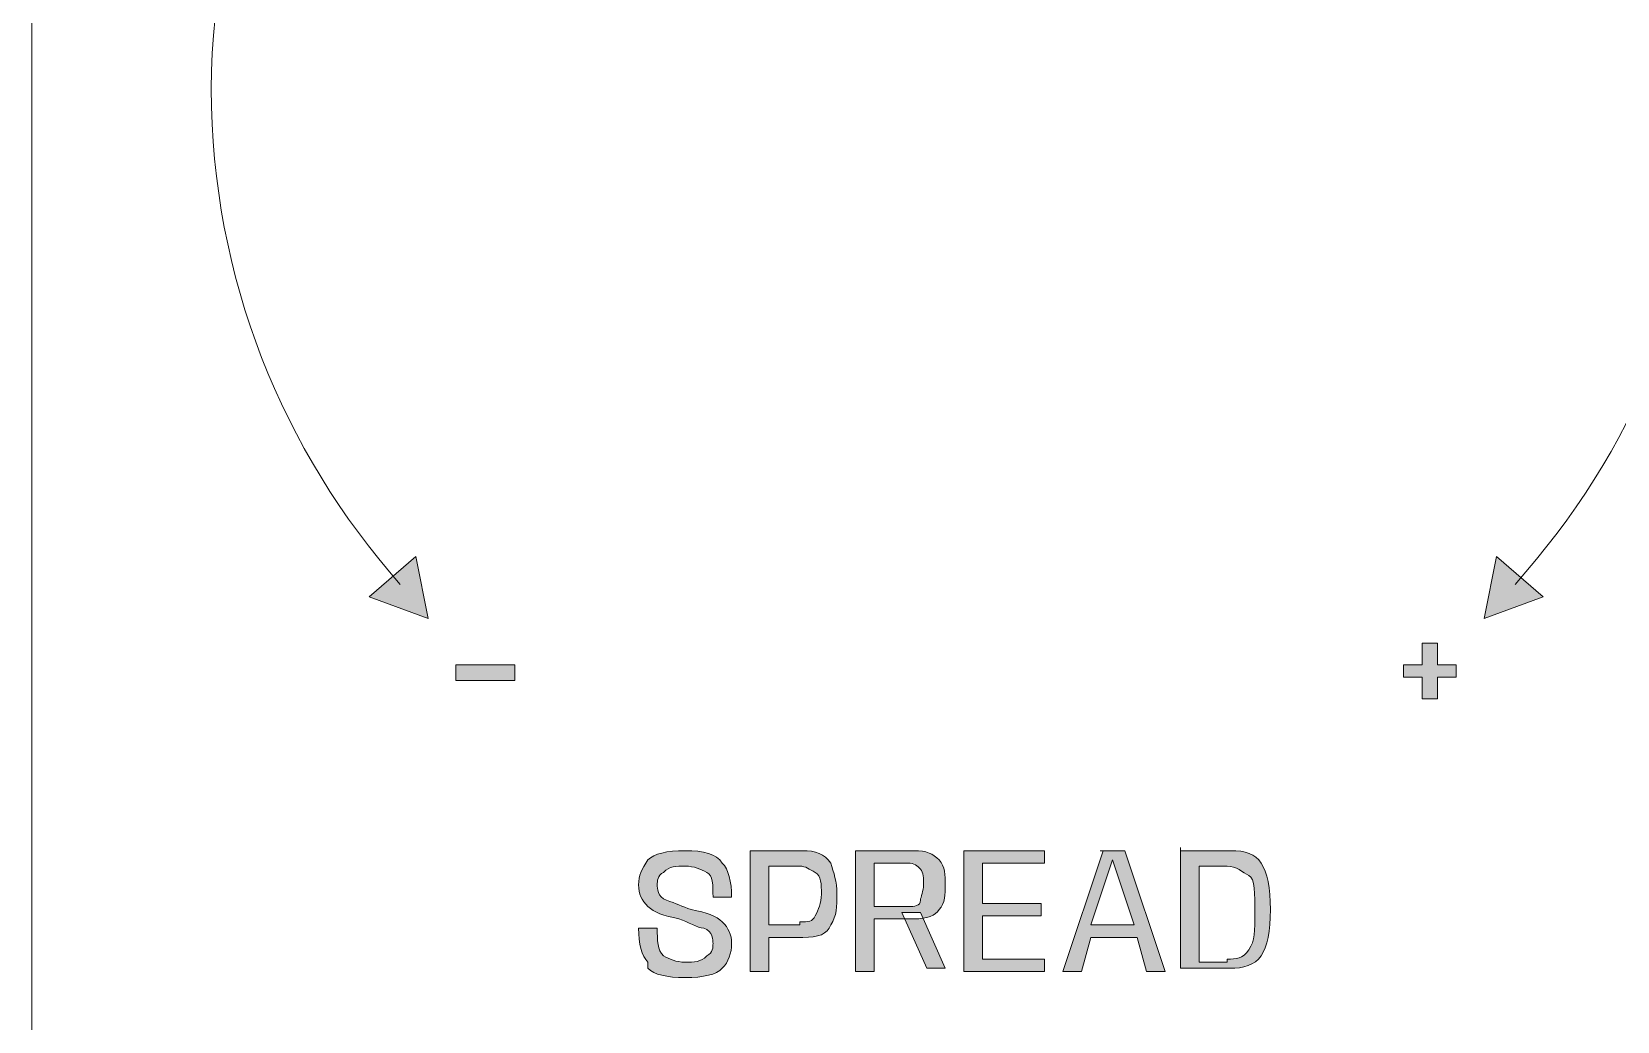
# Model space of a CAD drawing. Header units: millimetres. Extents: x 138 to 215, y 117 to 238.
# Drawn here: x 137.89 to 155.95, y 162.51 to 173.79 of the extents above; entities that cross this region are included whole.
import ezdxf

# ---------------------------------------------------------------- set-up
doc = ezdxf.new("R2010")
doc.units = ezdxf.units.MM
doc.header["$MEASUREMENT"] = 0
doc.layers.add('pink', color=7, linetype='Continuous', lineweight=0)

msp = doc.modelspace()

# ---------------------------------------------------------------- hatches: boundary and pattern name
at = {"layer": 'pink', "true_color": 0xf4a7b0, "transparency": 33554687}
h = msp.add_hatch(color=231, dxfattribs=at)
h.dxf.hatch_style = 2
h.paths.add_polyline_path([(142.266, 167.808), (142.408, 167.102), (141.737, 167.349)])
h = msp.add_hatch(color=231, dxfattribs=at)
h.dxf.hatch_style = 2
h.paths.add_polyline_path([(154.578, 167.808), (154.437, 167.102), (155.108, 167.349)])
h = msp.add_hatch(color=231, dxfattribs=at)
h.dxf.hatch_style = 2
h.paths.add_polyline_path([(153.732, 166.432), (153.52, 166.432), (153.52, 166.573), (153.732, 166.573), (153.732, 166.82), (153.908, 166.82), (153.908, 166.573), (154.12, 166.573), (154.12, 166.432), (153.908, 166.432), (153.908, 166.185), (153.732, 166.185)])
h = msp.add_hatch(color=231, dxfattribs=at)
h.dxf.hatch_style = 2
h.paths.add_polyline_path([(142.725, 166.573), (143.395, 166.573), (143.395, 166.396), (142.725, 166.396)])
h = msp.add_hatch(color=231, dxfattribs=at)
h.dxf.hatch_style = 2
edge = h.paths.add_edge_path()
edge.add_spline(control_points=[(144.912, 163.186), (144.842, 163.257), (144.806, 163.398), (144.806, 163.574), (144.806, 163.574), (145.018, 163.574), (145.018, 163.574), (145.018, 163.433), (145.018, 163.327), (145.089, 163.257), (145.159, 163.221), (145.23, 163.186), (145.336, 163.186), (145.441, 163.186), (145.512, 163.186), (145.583, 163.257), (145.653, 163.292), (145.653, 163.363), (145.653, 163.398), (145.653, 163.433), (145.653, 163.539), (145.547, 163.574), (145.477, 163.574), (145.371, 163.645), (145.265, 163.68), (145.089, 163.715), (144.983, 163.751), (144.912, 163.821), (144.842, 163.892), (144.806, 163.962), (144.806, 164.068), (144.806, 164.174), (144.842, 164.245), (144.912, 164.35), (144.983, 164.421), (145.124, 164.456), (145.336, 164.456), (145.547, 164.456), (145.688, 164.421), (145.759, 164.315), (145.83, 164.245), (145.865, 164.103), (145.865, 163.927), (145.865, 163.927), (145.653, 163.927), (145.653, 163.927), (145.653, 164.068), (145.653, 164.174), (145.583, 164.209), (145.512, 164.245), (145.441, 164.28), (145.336, 164.28), (145.23, 164.28), (145.159, 164.28), (145.089, 164.209), (145.018, 164.174), (145.018, 164.103), (145.018, 164.068), (145.018, 164.033), (145.018, 163.927), (145.124, 163.892), (145.23, 163.856), (145.3, 163.821), (145.406, 163.786), (145.583, 163.751), (145.688, 163.715), (145.759, 163.645), (145.83, 163.574), (145.865, 163.504), (145.865, 163.398), (145.865, 163.292), (145.83, 163.186), (145.759, 163.116), (145.688, 163.045), (145.547, 163.01), (145.336, 163.01), (145.124, 163.01), (144.983, 163.045), (144.912, 163.116), (144.912, 163.116), (144.912, 163.186), (144.912, 163.186)], knot_values=[0, 0, 0, 0, 1, 1, 1, 2, 2, 2, 3, 3, 3, 4, 4, 4, 5, 5, 5, 6, 6, 6, 7, 7, 7, 8, 8, 8, 9, 9, 9, 10, 10, 10, 11, 11, 11, 12, 12, 12, 13, 13, 13, 14, 14, 14, 15, 15, 15, 16, 16, 16, 17, 17, 17, 18, 18, 18, 19, 19, 19, 20, 20, 20, 21, 21, 21, 22, 22, 22, 23, 23, 23, 24, 24, 24, 25, 25, 25, 26, 26, 26, 27, 27, 27, 27], degree=3, periodic=0)
h = msp.add_hatch(color=231, dxfattribs=at)
h.dxf.hatch_style = 2
edge = h.paths.add_edge_path()
edge.add_spline(control_points=[(146.641, 163.645), (146.747, 163.645), (146.782, 163.645), (146.817, 163.715), (146.853, 163.786), (146.888, 163.856), (146.888, 163.962), (146.888, 164.068), (146.888, 164.174), (146.817, 164.209), (146.747, 164.245), (146.711, 164.28), (146.641, 164.28), (146.641, 164.28), (146.288, 164.28), (146.288, 164.28), (146.288, 164.28), (146.288, 163.61), (146.288, 163.61), (146.288, 163.61), (146.641, 163.61), (146.641, 163.61), (146.641, 163.61), (146.641, 163.645), (146.641, 163.645), (146.641, 163.645), (146.641, 163.645), (146.641, 163.645)], knot_values=[0, 0, 0, 0, 1, 1, 1, 2, 2, 2, 3, 3, 3, 4, 4, 4, 5, 5, 5, 6, 6, 6, 7, 7, 7, 8, 8, 8, 9, 9, 9, 9], degree=3, periodic=0)
edge = h.paths.add_edge_path()
edge.add_spline(control_points=[(146.076, 164.456), (146.076, 164.456), (146.676, 164.456), (146.676, 164.456), (146.817, 164.456), (146.923, 164.421), (146.994, 164.315), (147.029, 164.209), (147.064, 164.103), (147.064, 163.962), (147.064, 163.821), (147.064, 163.715), (146.994, 163.61), (146.958, 163.504), (146.853, 163.468), (146.676, 163.468), (146.676, 163.468), (146.288, 163.468), (146.288, 163.468), (146.288, 163.468), (146.288, 163.08), (146.288, 163.08), (146.288, 163.08), (146.076, 163.08), (146.076, 163.08), (146.076, 163.08), (146.076, 164.456), (146.076, 164.456)], knot_values=[0, 0, 0, 0, 1, 1, 1, 2, 2, 2, 3, 3, 3, 4, 4, 4, 5, 5, 5, 6, 6, 6, 7, 7, 7, 8, 8, 8, 9, 9, 9, 9], degree=3, periodic=0)
edge.add_line((146.076, 164.456), (146.076, 164.456))
h = msp.add_hatch(color=231, dxfattribs=at)
h.dxf.hatch_style = 2
edge = h.paths.add_edge_path()
edge.add_spline(control_points=[(147.805, 163.751), (147.805, 163.751), (148.017, 163.751), (148.017, 163.751), (148.017, 163.751), (148.299, 163.116), (148.299, 163.116), (148.299, 163.116), (148.087, 163.116), (148.087, 163.116), (148.087, 163.116), (147.805, 163.751), (147.805, 163.751), (147.805, 163.751), (147.805, 163.751), (147.805, 163.751)], knot_values=[0, 0, 0, 0, 1, 1, 1, 2, 2, 2, 3, 3, 3, 4, 4, 4, 5, 5, 5, 5], degree=3, periodic=0)
edge = h.paths.add_edge_path()
edge.add_spline(control_points=[(147.876, 163.821), (147.946, 163.821), (148.017, 163.821), (148.017, 163.892), (148.017, 163.927), (148.052, 163.998), (148.052, 164.068), (148.052, 164.139), (148.052, 164.209), (148.017, 164.245), (147.981, 164.28), (147.946, 164.315), (147.876, 164.315), (147.876, 164.315), (147.488, 164.315), (147.488, 164.315), (147.488, 164.315), (147.488, 163.821), (147.488, 163.821), (147.488, 163.821), (147.876, 163.821), (147.876, 163.821), (147.876, 163.821), (147.876, 163.821), (147.876, 163.821)], knot_values=[0, 0, 0, 0, 1, 1, 1, 2, 2, 2, 3, 3, 3, 4, 4, 4, 5, 5, 5, 6, 6, 6, 7, 7, 7, 8, 8, 8, 8], degree=3, periodic=0)
edge.add_line((147.876, 163.821), (147.876, 163.821))
edge = h.paths.add_edge_path()
edge.add_spline(control_points=[(147.276, 164.456), (147.276, 164.456), (147.946, 164.456), (147.946, 164.456), (148.087, 164.456), (148.158, 164.421), (148.228, 164.35), (148.299, 164.28), (148.299, 164.174), (148.299, 164.068), (148.299, 163.962), (148.299, 163.856), (148.228, 163.786), (148.193, 163.715), (148.087, 163.68), (147.946, 163.68), (147.946, 163.68), (147.488, 163.68), (147.488, 163.68), (147.488, 163.68), (147.488, 163.08), (147.488, 163.08), (147.488, 163.08), (147.276, 163.08), (147.276, 163.08), (147.276, 163.08), (147.276, 164.456), (147.276, 164.456), (147.276, 164.456), (147.276, 164.456), (147.276, 164.456)], knot_values=[0, 0, 0, 0, 1, 1, 1, 2, 2, 2, 3, 3, 3, 4, 4, 4, 5, 5, 5, 6, 6, 6, 7, 7, 7, 8, 8, 8, 9, 9, 9, 10, 10, 10, 10], degree=3, periodic=0)
edge.add_line((147.276, 164.456), (147.276, 164.456))
h = msp.add_hatch(color=231, dxfattribs=at)
h.dxf.hatch_style = 2
h.paths.add_polyline_path([(148.511, 164.456), (149.428, 164.456), (149.428, 164.315), (148.722, 164.315), (148.722, 163.856), (149.393, 163.856), (149.393, 163.715), (148.722, 163.715), (148.722, 163.221), (149.428, 163.221), (149.428, 163.08), (148.511, 163.08), (148.511, 164.456)])
h = msp.add_hatch(color=231, dxfattribs=at)
h.dxf.hatch_style = 2
edge = h.paths.add_edge_path()
edge.add_spline(control_points=[(150.451, 163.61), (150.451, 163.61), (150.204, 164.35), (150.204, 164.35), (150.204, 164.35), (150.204, 164.35), (150.204, 164.35), (150.204, 164.35), (149.957, 163.61), (149.957, 163.61), (149.957, 163.61), (150.416, 163.61), (150.416, 163.61), (150.416, 163.61), (150.451, 163.61), (150.451, 163.61), (150.451, 163.61), (150.451, 163.61), (150.451, 163.61)], knot_values=[0, 0, 0, 0, 1, 1, 1, 2, 2, 2, 3, 3, 3, 4, 4, 4, 5, 5, 5, 6, 6, 6, 6], degree=3, periodic=0)
edge = h.paths.add_edge_path()
edge.add_spline(control_points=[(150.063, 164.456), (150.063, 164.456), (150.345, 164.456), (150.345, 164.456), (150.345, 164.456), (150.804, 163.08), (150.804, 163.08), (150.804, 163.08), (150.592, 163.08), (150.592, 163.08), (150.592, 163.08), (150.486, 163.468), (150.486, 163.468), (150.486, 163.468), (149.957, 163.468), (149.957, 163.468), (149.957, 163.468), (149.851, 163.08), (149.851, 163.08), (149.851, 163.08), (149.64, 163.08), (149.64, 163.08), (149.64, 163.08), (150.098, 164.456), (150.098, 164.456), (150.098, 164.456), (150.063, 164.456), (150.063, 164.456)], knot_values=[0, 0, 0, 0, 1, 1, 1, 2, 2, 2, 3, 3, 3, 4, 4, 4, 5, 5, 5, 6, 6, 6, 7, 7, 7, 8, 8, 8, 9, 9, 9, 9], degree=3, periodic=0)
edge.add_line((150.063, 164.456), (150.063, 164.456))
h = msp.add_hatch(color=231, dxfattribs=at)
h.dxf.hatch_style = 2
edge = h.paths.add_edge_path()
edge.add_spline(control_points=[(151.509, 163.221), (151.615, 163.221), (151.686, 163.221), (151.756, 163.327), (151.827, 163.433), (151.827, 163.539), (151.827, 163.751), (151.827, 163.962), (151.827, 164.139), (151.756, 164.174), (151.686, 164.209), (151.615, 164.28), (151.509, 164.28), (151.509, 164.28), (151.192, 164.28), (151.192, 164.28), (151.192, 164.28), (151.192, 163.186), (151.192, 163.186), (151.192, 163.186), (151.509, 163.186), (151.509, 163.186), (151.509, 163.186), (151.509, 163.221), (151.509, 163.221), (151.509, 163.221), (151.509, 163.221), (151.509, 163.221)], knot_values=[0, 0, 0, 0, 1, 1, 1, 2, 2, 2, 3, 3, 3, 4, 4, 4, 5, 5, 5, 6, 6, 6, 7, 7, 7, 8, 8, 8, 9, 9, 9, 9], degree=3, periodic=0)
edge = h.paths.add_edge_path()
edge.add_spline(control_points=[(150.98, 164.456), (150.98, 164.456), (151.545, 164.456), (151.545, 164.456), (151.721, 164.456), (151.827, 164.421), (151.897, 164.315), (151.968, 164.209), (152.003, 164.033), (152.003, 163.786), (152.003, 163.539), (151.968, 163.363), (151.897, 163.257), (151.827, 163.151), (151.686, 163.116), (151.545, 163.116), (151.545, 163.116), (150.98, 163.116), (150.98, 163.116), (150.98, 163.116), (150.98, 164.491), (150.98, 164.491), (150.98, 164.491), (150.98, 164.456), (150.98, 164.456)], knot_values=[0, 0, 0, 0, 1, 1, 1, 2, 2, 2, 3, 3, 3, 4, 4, 4, 5, 5, 5, 6, 6, 6, 7, 7, 7, 8, 8, 8, 8], degree=3, periodic=0)
edge.add_line((150.98, 164.456), (150.98, 164.456))

# ---------------------------------------------------------------- linework, layer by layer
at = {"layer": 'pink', "color": 231, "lineweight": 18, "true_color": 0xf4a7b0}
msp.add_lwpolyline([(155.778, 126.391), (155.778, 125.227), (137.892, 125.227), (137.892, 184.494), (139.233, 184.494)], dxfattribs=at)
at = {"layer": 'pink', "color": 18, "lineweight": 0, "true_color": 0x000000}
for points in [[(142.266, 167.808), (142.408, 167.102), (141.737, 167.349)], [(142.266, 167.808), (142.408, 167.102), (141.737, 167.349)], [(154.578, 167.808), (154.437, 167.102), (155.108, 167.349)], [(154.578, 167.808), (154.437, 167.102), (155.108, 167.349)], [(153.732, 166.432), (153.52, 166.432), (153.52, 166.573), (153.732, 166.573), (153.732, 166.82), (153.908, 166.82), (153.908, 166.573), (154.12, 166.573), (154.12, 166.432), (153.908, 166.432), (153.908, 166.185), (153.732, 166.185)], [(153.732, 166.432), (153.52, 166.432), (153.52, 166.573), (153.732, 166.573), (153.732, 166.82), (153.908, 166.82), (153.908, 166.573), (154.12, 166.573), (154.12, 166.432), (153.908, 166.432), (153.908, 166.185), (153.732, 166.185)], [(142.725, 166.573), (143.395, 166.573), (143.395, 166.396), (142.725, 166.396)], [(142.725, 166.573), (143.395, 166.573), (143.395, 166.396), (142.725, 166.396)], [(148.511, 164.456), (149.428, 164.456), (149.428, 164.315), (148.722, 164.315), (148.722, 163.856), (149.393, 163.856), (149.393, 163.715), (148.722, 163.715), (148.722, 163.221), (149.428, 163.221), (149.428, 163.08), (148.511, 163.08), (148.511, 164.456)], [(148.511, 164.456), (149.428, 164.456), (149.428, 164.315), (148.722, 164.315), (148.722, 163.856), (149.393, 163.856), (149.393, 163.715), (148.722, 163.715), (148.722, 163.221), (149.428, 163.221), (149.428, 163.08), (148.511, 163.08), (148.511, 164.456)], [(150.063, 164.456), (150.345, 164.456), (150.804, 163.08), (150.592, 163.08), (150.486, 163.468), (149.957, 163.468), (149.851, 163.08), (149.64, 163.08), (150.098, 164.456)], [(150.063, 164.456), (150.345, 164.456), (150.804, 163.08), (150.592, 163.08), (150.486, 163.468), (149.957, 163.468), (149.851, 163.08), (149.64, 163.08), (150.098, 164.456)], [(150.451, 163.61), (150.204, 164.35), (150.204, 164.35), (149.957, 163.61), (150.416, 163.61)], [(150.451, 163.61), (150.204, 164.35), (150.204, 164.35), (149.957, 163.61), (150.416, 163.61)], [(147.805, 163.751), (148.017, 163.751), (148.299, 163.116), (148.087, 163.116)], [(147.805, 163.751), (148.017, 163.751), (148.299, 163.116), (148.087, 163.116)]]:
    msp.add_lwpolyline(points, close=True, dxfattribs=at)
at = {"layer": 'pink'}
for points in [[(142.266, 167.808), (142.408, 167.102), (141.737, 167.349)], [(154.578, 167.808), (154.437, 167.102), (155.108, 167.349)], [(153.732, 166.432), (153.52, 166.432), (153.52, 166.573), (153.732, 166.573), (153.732, 166.82), (153.908, 166.82), (153.908, 166.573), (154.12, 166.573), (154.12, 166.432), (153.908, 166.432), (153.908, 166.185), (153.732, 166.185)], [(142.725, 166.573), (143.395, 166.573), (143.395, 166.396), (142.725, 166.396)], [(148.511, 164.456), (149.428, 164.456), (149.428, 164.315), (148.722, 164.315), (148.722, 163.856), (149.393, 163.856), (149.393, 163.715), (148.722, 163.715), (148.722, 163.221), (149.428, 163.221), (149.428, 163.08), (148.511, 163.08), (148.511, 164.456)]]:
    msp.add_lwpolyline(points, close=True, dxfattribs=at)
at = {"layer": 'pink', "color": 231, "lineweight": 18, "true_color": 0xf4a7b0}
msp.add_open_spline([(142.09, 167.49), (140.75, 169.007), (139.938, 170.983), (139.938, 173.135), (139.938, 175.286), (140.891, 177.615), (142.443, 179.132), (143.995, 180.649), (146.112, 181.636), (148.44, 181.636), (150.768, 181.636), (152.92, 180.684), (154.437, 179.132), (155.954, 177.58), (156.942, 175.463), (156.942, 173.135), (156.942, 170.806), (156.131, 169.007), (154.79, 167.49)], degree=3, knots=[0, 0, 0, 0, 1, 1, 1, 2, 2, 2, 3, 3, 3, 4, 4, 4, 5, 5, 5, 6, 6, 6, 6], dxfattribs=at)
at = {"layer": 'pink', "color": 18, "lineweight": 0, "true_color": 0x000000}
for points, knots in [([(144.912, 163.186), (144.842, 163.257), (144.806, 163.398), (144.806, 163.574), (144.806, 163.574), (145.018, 163.574), (145.018, 163.574), (145.018, 163.433), (145.018, 163.327), (145.089, 163.257), (145.159, 163.221), (145.23, 163.186), (145.336, 163.186), (145.441, 163.186), (145.512, 163.186), (145.583, 163.257), (145.653, 163.292), (145.653, 163.363), (145.653, 163.398), (145.653, 163.433), (145.653, 163.539), (145.547, 163.574), (145.477, 163.574), (145.371, 163.645), (145.265, 163.68), (145.089, 163.715), (144.983, 163.751), (144.912, 163.821), (144.842, 163.892), (144.806, 163.962), (144.806, 164.068), (144.806, 164.174), (144.842, 164.245), (144.912, 164.35), (144.983, 164.421), (145.124, 164.456), (145.336, 164.456), (145.547, 164.456), (145.688, 164.421), (145.759, 164.315), (145.83, 164.245), (145.865, 164.103), (145.865, 163.927), (145.865, 163.927), (145.653, 163.927), (145.653, 163.927), (145.653, 164.068), (145.653, 164.174), (145.583, 164.209), (145.512, 164.245), (145.441, 164.28), (145.336, 164.28), (145.23, 164.28), (145.159, 164.28), (145.089, 164.209), (145.018, 164.174), (145.018, 164.103), (145.018, 164.068), (145.018, 164.033), (145.018, 163.927), (145.124, 163.892), (145.23, 163.856), (145.3, 163.821), (145.406, 163.786), (145.583, 163.751), (145.688, 163.715), (145.759, 163.645), (145.83, 163.574), (145.865, 163.504), (145.865, 163.398), (145.865, 163.292), (145.83, 163.186), (145.759, 163.116), (145.688, 163.045), (145.547, 163.01), (145.336, 163.01), (145.124, 163.01), (144.983, 163.045), (144.912, 163.116), (144.912, 163.116), (144.912, 163.186), (144.912, 163.186)], [0, 0, 0, 0, 1, 1, 1, 2, 2, 2, 3, 3, 3, 4, 4, 4, 5, 5, 5, 6, 6, 6, 7, 7, 7, 8, 8, 8, 9, 9, 9, 10, 10, 10, 11, 11, 11, 12, 12, 12, 13, 13, 13, 14, 14, 14, 15, 15, 15, 16, 16, 16, 17, 17, 17, 18, 18, 18, 19, 19, 19, 20, 20, 20, 21, 21, 21, 22, 22, 22, 23, 23, 23, 24, 24, 24, 25, 25, 25, 26, 26, 26, 27, 27, 27, 27]), ([(144.912, 163.186), (144.842, 163.257), (144.806, 163.398), (144.806, 163.574), (144.806, 163.574), (145.018, 163.574), (145.018, 163.574), (145.018, 163.433), (145.018, 163.327), (145.089, 163.257), (145.159, 163.221), (145.23, 163.186), (145.336, 163.186), (145.441, 163.186), (145.512, 163.186), (145.583, 163.257), (145.653, 163.292), (145.653, 163.363), (145.653, 163.398), (145.653, 163.433), (145.653, 163.539), (145.547, 163.574), (145.477, 163.574), (145.371, 163.645), (145.265, 163.68), (145.089, 163.715), (144.983, 163.751), (144.912, 163.821), (144.842, 163.892), (144.806, 163.962), (144.806, 164.068), (144.806, 164.174), (144.842, 164.245), (144.912, 164.35), (144.983, 164.421), (145.124, 164.456), (145.336, 164.456), (145.547, 164.456), (145.688, 164.421), (145.759, 164.315), (145.83, 164.245), (145.865, 164.103), (145.865, 163.927), (145.865, 163.927), (145.653, 163.927), (145.653, 163.927), (145.653, 164.068), (145.653, 164.174), (145.583, 164.209), (145.512, 164.245), (145.441, 164.28), (145.336, 164.28), (145.23, 164.28), (145.159, 164.28), (145.089, 164.209), (145.018, 164.174), (145.018, 164.103), (145.018, 164.068), (145.018, 164.033), (145.018, 163.927), (145.124, 163.892), (145.23, 163.856), (145.3, 163.821), (145.406, 163.786), (145.583, 163.751), (145.688, 163.715), (145.759, 163.645), (145.83, 163.574), (145.865, 163.504), (145.865, 163.398), (145.865, 163.292), (145.83, 163.186), (145.759, 163.116), (145.688, 163.045), (145.547, 163.01), (145.336, 163.01), (145.124, 163.01), (144.983, 163.045), (144.912, 163.116), (144.912, 163.116), (144.912, 163.186), (144.912, 163.186)], [0, 0, 0, 0, 1, 1, 1, 2, 2, 2, 3, 3, 3, 4, 4, 4, 5, 5, 5, 6, 6, 6, 7, 7, 7, 8, 8, 8, 9, 9, 9, 10, 10, 10, 11, 11, 11, 12, 12, 12, 13, 13, 13, 14, 14, 14, 15, 15, 15, 16, 16, 16, 17, 17, 17, 18, 18, 18, 19, 19, 19, 20, 20, 20, 21, 21, 21, 22, 22, 22, 23, 23, 23, 24, 24, 24, 25, 25, 25, 26, 26, 26, 27, 27, 27, 27]), ([(146.076, 164.456), (146.076, 164.456), (146.676, 164.456), (146.676, 164.456), (146.817, 164.456), (146.923, 164.421), (146.994, 164.315), (147.029, 164.209), (147.064, 164.103), (147.064, 163.962), (147.064, 163.821), (147.064, 163.715), (146.994, 163.61), (146.958, 163.504), (146.853, 163.468), (146.676, 163.468), (146.676, 163.468), (146.288, 163.468), (146.288, 163.468), (146.288, 163.468), (146.288, 163.08), (146.288, 163.08), (146.288, 163.08), (146.076, 163.08), (146.076, 163.08), (146.076, 163.08), (146.076, 164.456), (146.076, 164.456)], [0, 0, 0, 0, 1, 1, 1, 2, 2, 2, 3, 3, 3, 4, 4, 4, 5, 5, 5, 6, 6, 6, 7, 7, 7, 8, 8, 8, 9, 9, 9, 9]), ([(146.076, 164.456), (146.076, 164.456), (146.676, 164.456), (146.676, 164.456), (146.817, 164.456), (146.923, 164.421), (146.994, 164.315), (147.029, 164.209), (147.064, 164.103), (147.064, 163.962), (147.064, 163.821), (147.064, 163.715), (146.994, 163.61), (146.958, 163.504), (146.853, 163.468), (146.676, 163.468), (146.676, 163.468), (146.288, 163.468), (146.288, 163.468), (146.288, 163.468), (146.288, 163.08), (146.288, 163.08), (146.288, 163.08), (146.076, 163.08), (146.076, 163.08), (146.076, 163.08), (146.076, 164.456), (146.076, 164.456)], [0, 0, 0, 0, 1, 1, 1, 2, 2, 2, 3, 3, 3, 4, 4, 4, 5, 5, 5, 6, 6, 6, 7, 7, 7, 8, 8, 8, 9, 9, 9, 9]), ([(147.276, 164.456), (147.276, 164.456), (147.946, 164.456), (147.946, 164.456), (148.087, 164.456), (148.158, 164.421), (148.228, 164.35), (148.299, 164.28), (148.299, 164.174), (148.299, 164.068), (148.299, 163.962), (148.299, 163.856), (148.228, 163.786), (148.193, 163.715), (148.087, 163.68), (147.946, 163.68), (147.946, 163.68), (147.488, 163.68), (147.488, 163.68), (147.488, 163.68), (147.488, 163.08), (147.488, 163.08), (147.488, 163.08), (147.276, 163.08), (147.276, 163.08), (147.276, 163.08), (147.276, 164.456), (147.276, 164.456), (147.276, 164.456), (147.276, 164.456), (147.276, 164.456)], [0, 0, 0, 0, 1, 1, 1, 2, 2, 2, 3, 3, 3, 4, 4, 4, 5, 5, 5, 6, 6, 6, 7, 7, 7, 8, 8, 8, 9, 9, 9, 10, 10, 10, 10]), ([(147.276, 164.456), (147.276, 164.456), (147.946, 164.456), (147.946, 164.456), (148.087, 164.456), (148.158, 164.421), (148.228, 164.35), (148.299, 164.28), (148.299, 164.174), (148.299, 164.068), (148.299, 163.962), (148.299, 163.856), (148.228, 163.786), (148.193, 163.715), (148.087, 163.68), (147.946, 163.68), (147.946, 163.68), (147.488, 163.68), (147.488, 163.68), (147.488, 163.68), (147.488, 163.08), (147.488, 163.08), (147.488, 163.08), (147.276, 163.08), (147.276, 163.08), (147.276, 163.08), (147.276, 164.456), (147.276, 164.456), (147.276, 164.456), (147.276, 164.456), (147.276, 164.456)], [0, 0, 0, 0, 1, 1, 1, 2, 2, 2, 3, 3, 3, 4, 4, 4, 5, 5, 5, 6, 6, 6, 7, 7, 7, 8, 8, 8, 9, 9, 9, 10, 10, 10, 10]), ([(150.98, 164.456), (150.98, 164.456), (151.545, 164.456), (151.545, 164.456), (151.721, 164.456), (151.827, 164.421), (151.897, 164.315), (151.968, 164.209), (152.003, 164.033), (152.003, 163.786), (152.003, 163.539), (151.968, 163.363), (151.897, 163.257), (151.827, 163.151), (151.686, 163.116), (151.545, 163.116), (151.545, 163.116), (150.98, 163.116), (150.98, 163.116), (150.98, 163.116), (150.98, 164.491), (150.98, 164.491), (150.98, 164.491), (150.98, 164.456), (150.98, 164.456)], [0, 0, 0, 0, 1, 1, 1, 2, 2, 2, 3, 3, 3, 4, 4, 4, 5, 5, 5, 6, 6, 6, 7, 7, 7, 8, 8, 8, 8]), ([(150.98, 164.456), (150.98, 164.456), (151.545, 164.456), (151.545, 164.456), (151.721, 164.456), (151.827, 164.421), (151.897, 164.315), (151.968, 164.209), (152.003, 164.033), (152.003, 163.786), (152.003, 163.539), (151.968, 163.363), (151.897, 163.257), (151.827, 163.151), (151.686, 163.116), (151.545, 163.116), (151.545, 163.116), (150.98, 163.116), (150.98, 163.116), (150.98, 163.116), (150.98, 164.491), (150.98, 164.491), (150.98, 164.491), (150.98, 164.456), (150.98, 164.456)], [0, 0, 0, 0, 1, 1, 1, 2, 2, 2, 3, 3, 3, 4, 4, 4, 5, 5, 5, 6, 6, 6, 7, 7, 7, 8, 8, 8, 8]), ([(146.641, 163.645), (146.747, 163.645), (146.782, 163.645), (146.817, 163.715), (146.853, 163.786), (146.888, 163.856), (146.888, 163.962), (146.888, 164.068), (146.888, 164.174), (146.817, 164.209), (146.747, 164.245), (146.711, 164.28), (146.641, 164.28), (146.641, 164.28), (146.288, 164.28), (146.288, 164.28), (146.288, 164.28), (146.288, 163.61), (146.288, 163.61), (146.288, 163.61), (146.641, 163.61), (146.641, 163.61), (146.641, 163.61), (146.641, 163.645), (146.641, 163.645)], [0, 0, 0, 0, 1, 1, 1, 2, 2, 2, 3, 3, 3, 4, 4, 4, 5, 5, 5, 6, 6, 6, 7, 7, 7, 8, 8, 8, 8]), ([(146.641, 163.645), (146.747, 163.645), (146.782, 163.645), (146.817, 163.715), (146.853, 163.786), (146.888, 163.856), (146.888, 163.962), (146.888, 164.068), (146.888, 164.174), (146.817, 164.209), (146.747, 164.245), (146.711, 164.28), (146.641, 164.28), (146.641, 164.28), (146.288, 164.28), (146.288, 164.28), (146.288, 164.28), (146.288, 163.61), (146.288, 163.61), (146.288, 163.61), (146.641, 163.61), (146.641, 163.61), (146.641, 163.61), (146.641, 163.645), (146.641, 163.645)], [0, 0, 0, 0, 1, 1, 1, 2, 2, 2, 3, 3, 3, 4, 4, 4, 5, 5, 5, 6, 6, 6, 7, 7, 7, 8, 8, 8, 8]), ([(147.876, 163.821), (147.946, 163.821), (148.017, 163.821), (148.017, 163.892), (148.017, 163.927), (148.052, 163.998), (148.052, 164.068), (148.052, 164.139), (148.052, 164.209), (148.017, 164.245), (147.981, 164.28), (147.946, 164.315), (147.876, 164.315), (147.876, 164.315), (147.488, 164.315), (147.488, 164.315), (147.488, 164.315), (147.488, 163.821), (147.488, 163.821), (147.488, 163.821), (147.876, 163.821), (147.876, 163.821)], [0, 0, 0, 0, 1, 1, 1, 2, 2, 2, 3, 3, 3, 4, 4, 4, 5, 5, 5, 6, 6, 6, 7, 7, 7, 7]), ([(147.876, 163.821), (147.946, 163.821), (148.017, 163.821), (148.017, 163.892), (148.017, 163.927), (148.052, 163.998), (148.052, 164.068), (148.052, 164.139), (148.052, 164.209), (148.017, 164.245), (147.981, 164.28), (147.946, 164.315), (147.876, 164.315), (147.876, 164.315), (147.488, 164.315), (147.488, 164.315), (147.488, 164.315), (147.488, 163.821), (147.488, 163.821), (147.488, 163.821), (147.876, 163.821), (147.876, 163.821)], [0, 0, 0, 0, 1, 1, 1, 2, 2, 2, 3, 3, 3, 4, 4, 4, 5, 5, 5, 6, 6, 6, 7, 7, 7, 7]), ([(151.509, 163.221), (151.615, 163.221), (151.686, 163.221), (151.756, 163.327), (151.827, 163.433), (151.827, 163.539), (151.827, 163.751), (151.827, 163.962), (151.827, 164.139), (151.756, 164.174), (151.686, 164.209), (151.615, 164.28), (151.509, 164.28), (151.509, 164.28), (151.192, 164.28), (151.192, 164.28), (151.192, 164.28), (151.192, 163.186), (151.192, 163.186), (151.192, 163.186), (151.509, 163.186), (151.509, 163.186), (151.509, 163.186), (151.509, 163.221), (151.509, 163.221)], [0, 0, 0, 0, 1, 1, 1, 2, 2, 2, 3, 3, 3, 4, 4, 4, 5, 5, 5, 6, 6, 6, 7, 7, 7, 8, 8, 8, 8]), ([(151.509, 163.221), (151.615, 163.221), (151.686, 163.221), (151.756, 163.327), (151.827, 163.433), (151.827, 163.539), (151.827, 163.751), (151.827, 163.962), (151.827, 164.139), (151.756, 164.174), (151.686, 164.209), (151.615, 164.28), (151.509, 164.28), (151.509, 164.28), (151.192, 164.28), (151.192, 164.28), (151.192, 164.28), (151.192, 163.186), (151.192, 163.186), (151.192, 163.186), (151.509, 163.186), (151.509, 163.186), (151.509, 163.186), (151.509, 163.221), (151.509, 163.221)], [0, 0, 0, 0, 1, 1, 1, 2, 2, 2, 3, 3, 3, 4, 4, 4, 5, 5, 5, 6, 6, 6, 7, 7, 7, 8, 8, 8, 8])]:
    msp.add_open_spline(points, degree=3, knots=knots, dxfattribs=at)
at = {"layer": 'pink'}
for points, knots in [([(144.912, 163.186), (144.842, 163.257), (144.806, 163.398), (144.806, 163.574), (144.806, 163.574), (145.018, 163.574), (145.018, 163.574), (145.018, 163.433), (145.018, 163.327), (145.089, 163.257), (145.159, 163.221), (145.23, 163.186), (145.336, 163.186), (145.441, 163.186), (145.512, 163.186), (145.583, 163.257), (145.653, 163.292), (145.653, 163.363), (145.653, 163.398), (145.653, 163.433), (145.653, 163.539), (145.547, 163.574), (145.477, 163.574), (145.371, 163.645), (145.265, 163.68), (145.089, 163.715), (144.983, 163.751), (144.912, 163.821), (144.842, 163.892), (144.806, 163.962), (144.806, 164.068), (144.806, 164.174), (144.842, 164.245), (144.912, 164.35), (144.983, 164.421), (145.124, 164.456), (145.336, 164.456), (145.547, 164.456), (145.688, 164.421), (145.759, 164.315), (145.83, 164.245), (145.865, 164.103), (145.865, 163.927), (145.865, 163.927), (145.653, 163.927), (145.653, 163.927), (145.653, 164.068), (145.653, 164.174), (145.583, 164.209), (145.512, 164.245), (145.441, 164.28), (145.336, 164.28), (145.23, 164.28), (145.159, 164.28), (145.089, 164.209), (145.018, 164.174), (145.018, 164.103), (145.018, 164.068), (145.018, 164.033), (145.018, 163.927), (145.124, 163.892), (145.23, 163.856), (145.3, 163.821), (145.406, 163.786), (145.583, 163.751), (145.688, 163.715), (145.759, 163.645), (145.83, 163.574), (145.865, 163.504), (145.865, 163.398), (145.865, 163.292), (145.83, 163.186), (145.759, 163.116), (145.688, 163.045), (145.547, 163.01), (145.336, 163.01), (145.124, 163.01), (144.983, 163.045), (144.912, 163.116), (144.912, 163.116), (144.912, 163.186), (144.912, 163.186)], [0, 0, 0, 0, 1, 1, 1, 2, 2, 2, 3, 3, 3, 4, 4, 4, 5, 5, 5, 6, 6, 6, 7, 7, 7, 8, 8, 8, 9, 9, 9, 10, 10, 10, 11, 11, 11, 12, 12, 12, 13, 13, 13, 14, 14, 14, 15, 15, 15, 16, 16, 16, 17, 17, 17, 18, 18, 18, 19, 19, 19, 20, 20, 20, 21, 21, 21, 22, 22, 22, 23, 23, 23, 24, 24, 24, 25, 25, 25, 26, 26, 26, 27, 27, 27, 27]), ([(146.076, 164.456), (146.076, 164.456), (146.676, 164.456), (146.676, 164.456), (146.817, 164.456), (146.923, 164.421), (146.994, 164.315), (147.029, 164.209), (147.064, 164.103), (147.064, 163.962), (147.064, 163.821), (147.064, 163.715), (146.994, 163.61), (146.958, 163.504), (146.853, 163.468), (146.676, 163.468), (146.676, 163.468), (146.288, 163.468), (146.288, 163.468), (146.288, 163.468), (146.288, 163.08), (146.288, 163.08), (146.288, 163.08), (146.076, 163.08), (146.076, 163.08), (146.076, 163.08), (146.076, 164.456), (146.076, 164.456)], [0, 0, 0, 0, 1, 1, 1, 2, 2, 2, 3, 3, 3, 4, 4, 4, 5, 5, 5, 6, 6, 6, 7, 7, 7, 8, 8, 8, 9, 9, 9, 9]), ([(147.276, 164.456), (147.276, 164.456), (147.946, 164.456), (147.946, 164.456), (148.087, 164.456), (148.158, 164.421), (148.228, 164.35), (148.299, 164.28), (148.299, 164.174), (148.299, 164.068), (148.299, 163.962), (148.299, 163.856), (148.228, 163.786), (148.193, 163.715), (148.087, 163.68), (147.946, 163.68), (147.946, 163.68), (147.488, 163.68), (147.488, 163.68), (147.488, 163.68), (147.488, 163.08), (147.488, 163.08), (147.488, 163.08), (147.276, 163.08), (147.276, 163.08), (147.276, 163.08), (147.276, 164.456), (147.276, 164.456), (147.276, 164.456), (147.276, 164.456), (147.276, 164.456)], [0, 0, 0, 0, 1, 1, 1, 2, 2, 2, 3, 3, 3, 4, 4, 4, 5, 5, 5, 6, 6, 6, 7, 7, 7, 8, 8, 8, 9, 9, 9, 10, 10, 10, 10]), ([(150.063, 164.456), (150.063, 164.456), (150.345, 164.456), (150.345, 164.456), (150.345, 164.456), (150.804, 163.08), (150.804, 163.08), (150.804, 163.08), (150.592, 163.08), (150.592, 163.08), (150.592, 163.08), (150.486, 163.468), (150.486, 163.468), (150.486, 163.468), (149.957, 163.468), (149.957, 163.468), (149.957, 163.468), (149.851, 163.08), (149.851, 163.08), (149.851, 163.08), (149.64, 163.08), (149.64, 163.08), (149.64, 163.08), (150.098, 164.456), (150.098, 164.456), (150.098, 164.456), (150.063, 164.456), (150.063, 164.456)], [0, 0, 0, 0, 1, 1, 1, 2, 2, 2, 3, 3, 3, 4, 4, 4, 5, 5, 5, 6, 6, 6, 7, 7, 7, 8, 8, 8, 9, 9, 9, 9]), ([(150.98, 164.456), (150.98, 164.456), (151.545, 164.456), (151.545, 164.456), (151.721, 164.456), (151.827, 164.421), (151.897, 164.315), (151.968, 164.209), (152.003, 164.033), (152.003, 163.786), (152.003, 163.539), (151.968, 163.363), (151.897, 163.257), (151.827, 163.151), (151.686, 163.116), (151.545, 163.116), (151.545, 163.116), (150.98, 163.116), (150.98, 163.116), (150.98, 163.116), (150.98, 164.491), (150.98, 164.491), (150.98, 164.491), (150.98, 164.456), (150.98, 164.456)], [0, 0, 0, 0, 1, 1, 1, 2, 2, 2, 3, 3, 3, 4, 4, 4, 5, 5, 5, 6, 6, 6, 7, 7, 7, 8, 8, 8, 8]), ([(146.641, 163.645), (146.747, 163.645), (146.782, 163.645), (146.817, 163.715), (146.853, 163.786), (146.888, 163.856), (146.888, 163.962), (146.888, 164.068), (146.888, 164.174), (146.817, 164.209), (146.747, 164.245), (146.711, 164.28), (146.641, 164.28), (146.641, 164.28), (146.288, 164.28), (146.288, 164.28), (146.288, 164.28), (146.288, 163.61), (146.288, 163.61), (146.288, 163.61), (146.641, 163.61), (146.641, 163.61), (146.641, 163.61), (146.641, 163.645), (146.641, 163.645), (146.641, 163.645), (146.641, 163.645), (146.641, 163.645)], [0, 0, 0, 0, 1, 1, 1, 2, 2, 2, 3, 3, 3, 4, 4, 4, 5, 5, 5, 6, 6, 6, 7, 7, 7, 8, 8, 8, 9, 9, 9, 9]), ([(147.876, 163.821), (147.946, 163.821), (148.017, 163.821), (148.017, 163.892), (148.017, 163.927), (148.052, 163.998), (148.052, 164.068), (148.052, 164.139), (148.052, 164.209), (148.017, 164.245), (147.981, 164.28), (147.946, 164.315), (147.876, 164.315), (147.876, 164.315), (147.488, 164.315), (147.488, 164.315), (147.488, 164.315), (147.488, 163.821), (147.488, 163.821), (147.488, 163.821), (147.876, 163.821), (147.876, 163.821), (147.876, 163.821), (147.876, 163.821), (147.876, 163.821)], [0, 0, 0, 0, 1, 1, 1, 2, 2, 2, 3, 3, 3, 4, 4, 4, 5, 5, 5, 6, 6, 6, 7, 7, 7, 8, 8, 8, 8]), ([(150.451, 163.61), (150.451, 163.61), (150.204, 164.35), (150.204, 164.35), (150.204, 164.35), (150.204, 164.35), (150.204, 164.35), (150.204, 164.35), (149.957, 163.61), (149.957, 163.61), (149.957, 163.61), (150.416, 163.61), (150.416, 163.61), (150.416, 163.61), (150.451, 163.61), (150.451, 163.61), (150.451, 163.61), (150.451, 163.61), (150.451, 163.61)], [0, 0, 0, 0, 1, 1, 1, 2, 2, 2, 3, 3, 3, 4, 4, 4, 5, 5, 5, 6, 6, 6, 6]), ([(151.509, 163.221), (151.615, 163.221), (151.686, 163.221), (151.756, 163.327), (151.827, 163.433), (151.827, 163.539), (151.827, 163.751), (151.827, 163.962), (151.827, 164.139), (151.756, 164.174), (151.686, 164.209), (151.615, 164.28), (151.509, 164.28), (151.509, 164.28), (151.192, 164.28), (151.192, 164.28), (151.192, 164.28), (151.192, 163.186), (151.192, 163.186), (151.192, 163.186), (151.509, 163.186), (151.509, 163.186), (151.509, 163.186), (151.509, 163.221), (151.509, 163.221), (151.509, 163.221), (151.509, 163.221), (151.509, 163.221)], [0, 0, 0, 0, 1, 1, 1, 2, 2, 2, 3, 3, 3, 4, 4, 4, 5, 5, 5, 6, 6, 6, 7, 7, 7, 8, 8, 8, 9, 9, 9, 9]), ([(147.805, 163.751), (147.805, 163.751), (148.017, 163.751), (148.017, 163.751), (148.017, 163.751), (148.299, 163.116), (148.299, 163.116), (148.299, 163.116), (148.087, 163.116), (148.087, 163.116), (148.087, 163.116), (147.805, 163.751), (147.805, 163.751), (147.805, 163.751), (147.805, 163.751), (147.805, 163.751)], [0, 0, 0, 0, 1, 1, 1, 2, 2, 2, 3, 3, 3, 4, 4, 4, 5, 5, 5, 5])]:
    msp.add_open_spline(points, degree=3, knots=knots, dxfattribs=at)

doc.saveas('drawing.dxf')
